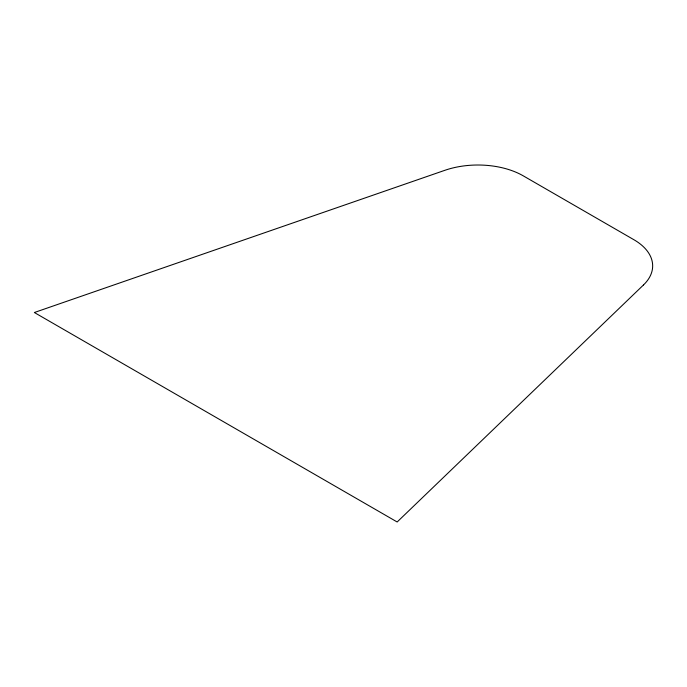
<?xml version="1.0" encoding="UTF-8"?>
<svg xmlns="http://www.w3.org/2000/svg" width="687" height="687" viewBox="0 0 687 687"><rect width="100%" height="100%" fill="white"/><g stroke="black" fill="none" stroke-linecap="round" stroke-linejoin="round"><path stroke-width="1.03" d="M643.513 284.942L397.163 521.983L34.35 312.516L444.927 170.29A64.14 37.029 0 0 1 523.279 175.855L633.869 239.703A64.14 37.029 0 0 1 643.513 284.942"/></g></svg>
